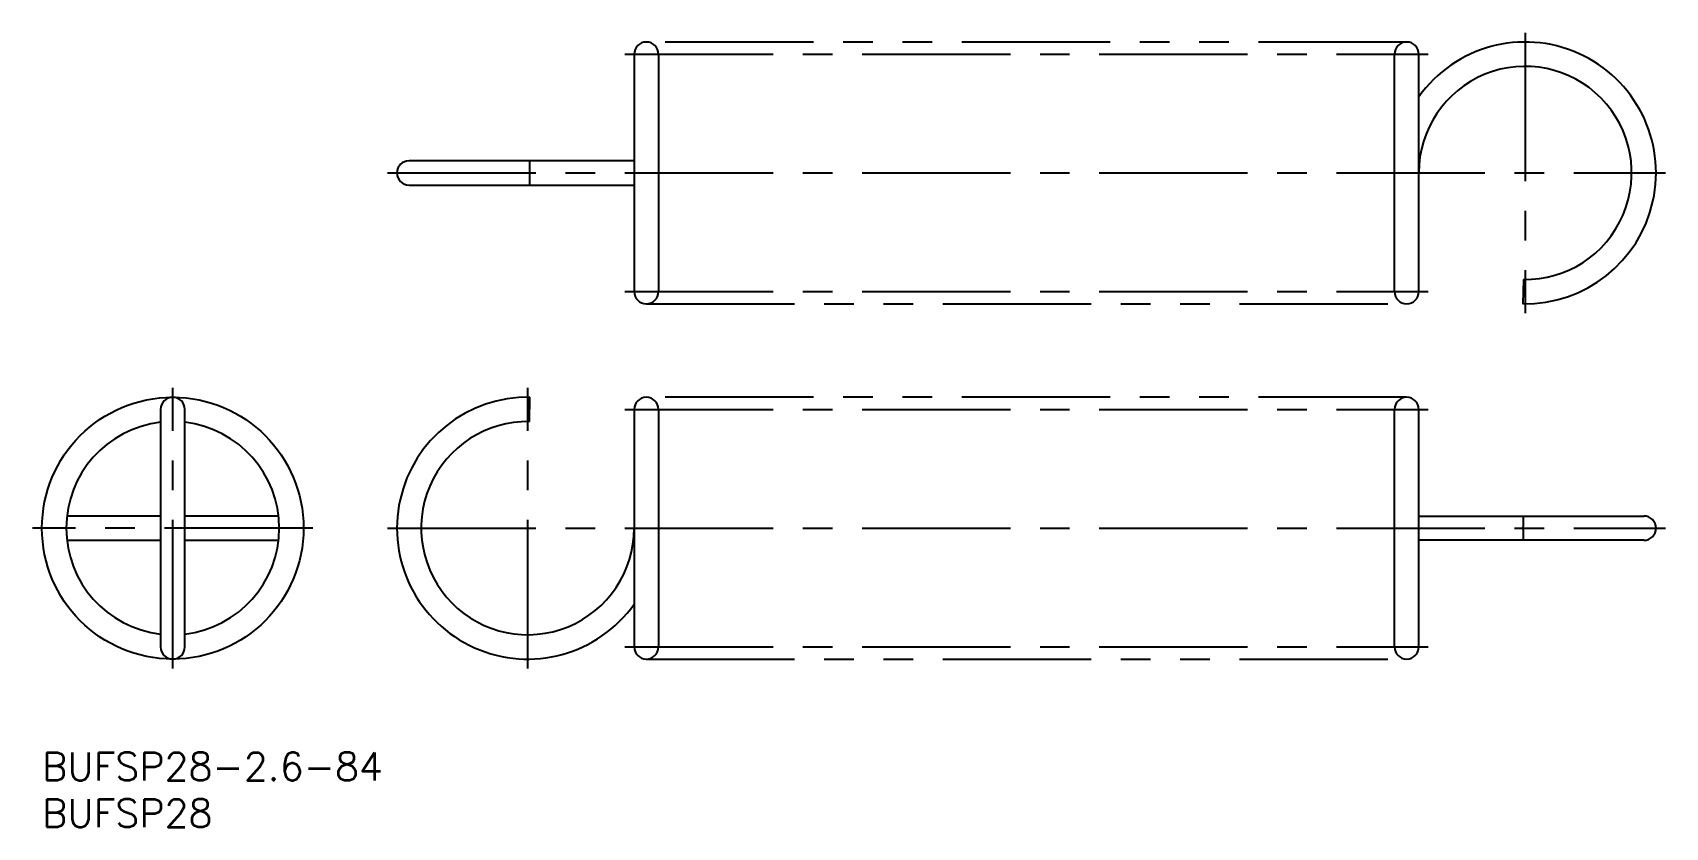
# Model space of a CAD drawing. Extents: x -1 to 174, y -8 to 77.
import ezdxf

# ---------------------------------------------------------------- set-up
doc = ezdxf.new("R2010")
doc.units = 0
doc.header["$LTSCALE"] = 0.5
doc.linetypes.add('CENTER', pattern=[50.8, 31.75, -6.35, 6.35, -6.35])
doc.linetypes.add('PHANTOM', pattern=[63.5, 31.75, -6.35, 6.35, -6.35, 6.35, -6.35])
for name, color, linetype in [('MSM_CENTER', 1, 'CENTER'), ('MSM_CONTINUOUS', 7, 'CONTINUOUS'), ('MSM_IMAGINARY', 6, 'PHANTOM'), ('MSM_PART_NUMBER', 7, 'CONTINUOUS')]:
    doc.layers.add(name, color=color, linetype=linetype)
doc.styles.get("Standard").update_dxf_attribs({"font": 'txt.shx', "height": 3, "bigfont": 'bigfont.shx'})

# ---------------------------------------------------------------- blocks, each defined once
blk = doc.blocks.new('*U16')
at = {"layer": 'MSM_PART_NUMBER'}
blk.add_text('BUFSP28-2.6-84', height=3, dxfattribs=at).set_placement((0, -3))
blk = doc.blocks.new('*U17')
at = {"layer": 'MSM_PART_NUMBER'}
blk.add_text('BUFSP28', height=3, dxfattribs=at).set_placement((0, -8))

msp = doc.modelspace()

# ---------------------------------------------------------------- linework, layer by layer
at = {"layer": 'MSM_CENTER'}
for p, q in [((158.8, 77), (158.8, 47)), ((62.4, 74.7), (148.4, 74.7)), ((37, 62), (173.8, 62)), ((62.4, 49.3), (148.4, 49.3)), ((14, 9), (14, 39)), ((52, 9), (52, 39)), ((62.4, 36.7), (148.4, 36.7)), ((29, 24), (-1, 24)), ((37, 24), (173.8, 24)), ((62.4, 11.3), (148.4, 11.3))]:
    msp.add_line(p, q, dxfattribs=at)
at = {"layer": 'MSM_CONTINUOUS'}
for p, q in [((63.4, 74.7), (63.4, 49.3)), ((66, 74.7), (66, 49.3)), ((144.8, 49.3), (144.8, 74.7)), ((147.4, 49.3), (147.4, 74.7)), ((63.4, 63.3), (39.3, 63.3)), ((39.3, 60.7), (63.4, 60.7)), ((158.6, 50.6), (158.56, 48)), ((52.2, 35.4), (52.24, 38)), ((12.7, 36.7), (12.7, 11.3)), ((15.3, 11.3), (15.3, 36.7)), ((63.4, 36.7), (63.4, 11.3)), ((66, 36.7), (66, 11.3)), ((144.8, 11.3), (144.8, 36.7)), ((147.4, 11.3), (147.4, 36.7)), ((12.7, 25.3), (2.67, 25.3)), ((25.33, 25.3), (15.3, 25.3)), ((147.4, 25.3), (171.5, 25.3)), ((2.67, 22.7), (12.7, 22.7)), ((15.3, 22.7), (25.33, 22.7)), ((171.5, 22.7), (147.4, 22.7))]:
    msp.add_line(p, q, dxfattribs=at)
msp.add_circle((14, 24), 14, dxfattribs=at)
for centre, radius, start, end in [((64.7, 74.7), 1.3, 0, 180), ((146.1, 74.7), 1.3, 0, 180), ((158.8, 62), 14, 269, 144.5168), ((158.8, 62), 11.4, 269, 180), ((39.3, 62), 1.3, 90, 270), ((14.95, 62), 37.29, 358.0012, 1.9969), ((64.7, 49.3), 1.3, 180, 360), ((146.1, 49.3), 1.3, 180, 360), ((14, 36.7), 1.3, 0, 180), ((52, 24), 14, 89, 324.5168), ((64.7, 36.7), 1.3, 0, 180), ((146.1, 36.7), 1.3, 0, 180), ((14, 24), 11.4, 96.548, 263.452), ((14, 24), 11.4, 276.548, 83.452), ((52, 24), 11.4, 89, 0), ((195.85, 24), 37.29, 178.0031, 181.9988), ((171.5, 24), 1.3, 270, 90), ((14, 11.3), 1.3, 180, 0), ((64.7, 11.3), 1.3, 180, 360), ((146.1, 11.3), 1.3, 180, 360)]:
    msp.add_arc(centre, radius, start, end, dxfattribs=at)
at = {"layer": 'MSM_IMAGINARY'}
for p, q in [((146.1, 76), (64.7, 76)), ((64.7, 48), (146.1, 48)), ((146.1, 38), (64.7, 38)), ((64.7, 10), (146.1, 10))]:
    msp.add_line(p, q, dxfattribs=at)

# ---------------------------------------------------------------- block references
at = {"layer": 'MSM_CONTINUOUS'}
for name in ['*U16', '*U17']:
    msp.add_blockref(name, (0, 0), dxfattribs=at)

doc.saveas('drawing.dxf')
